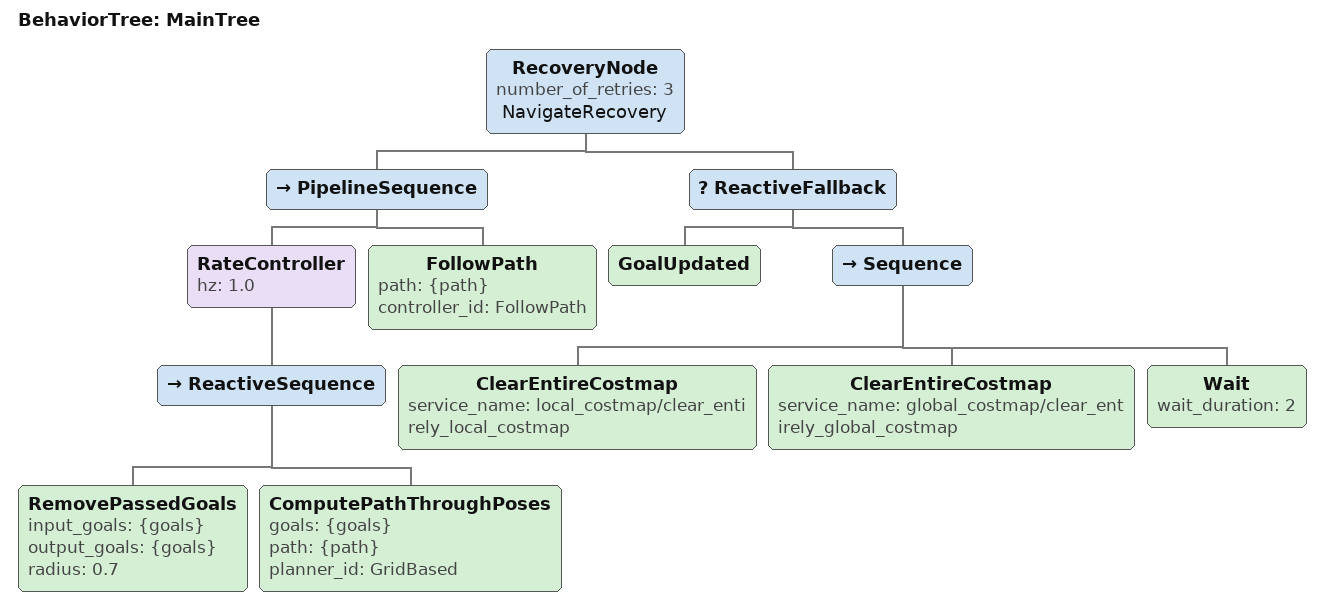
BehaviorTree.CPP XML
<!-- Humble NavigateThroughPoses: bounded replanning and costmap/wait recovery. -->
<root main_tree_to_execute="MainTree">
  <BehaviorTree ID="MainTree">
    <RecoveryNode number_of_retries="3" name="NavigateRecovery">
      <PipelineSequence>
        <RateController hz="1.0">
          <ReactiveSequence>
            <RemovePassedGoals input_goals="{goals}" output_goals="{goals}" radius="0.7"/>
            <ComputePathThroughPoses goals="{goals}" path="{path}" planner_id="GridBased"/>
          </ReactiveSequence>
        </RateController>
        <FollowPath path="{path}" controller_id="FollowPath"/>
      </PipelineSequence>
      <ReactiveFallback>
        <GoalUpdated/>
        <Sequence>
          <ClearEntireCostmap service_name="local_costmap/clear_entirely_local_costmap"/>
          <ClearEntireCostmap service_name="global_costmap/clear_entirely_global_costmap"/>
          <Wait wait_duration="2"/>
        </Sequence>
      </ReactiveFallback>
    </RecoveryNode>
  </BehaviorTree>
</root>
